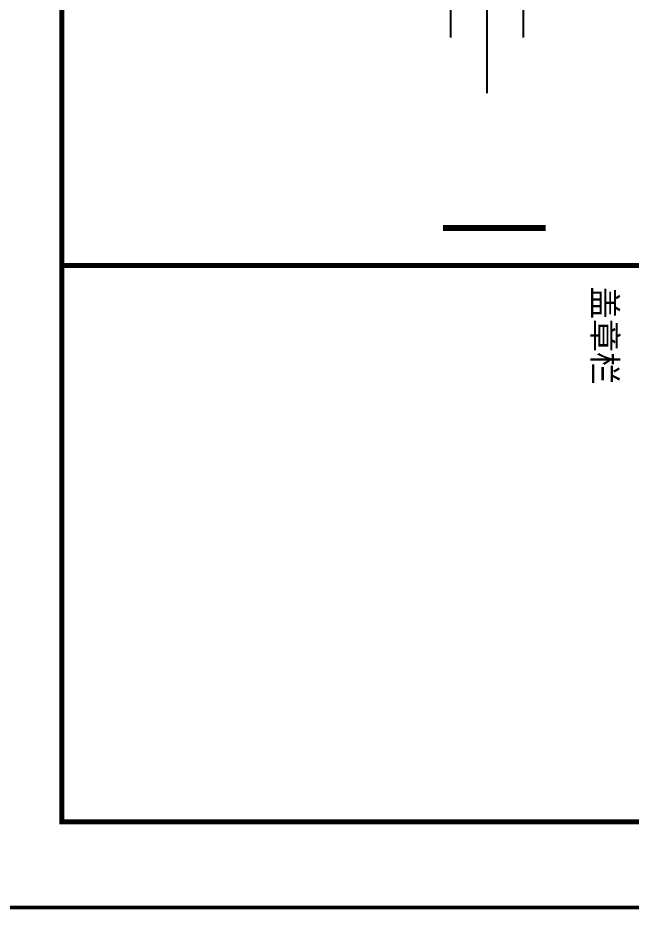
# Model space of a CAD drawing. Extents: x 447413 to 2975780, y -1432727 to 1301644.
# Drawn here: x 2617927 to 2628671, y 448798 to 464415 of the extents above; entities that cross this region are included whole.
import ezdxf

# ---------------------------------------------------------------- set-up
doc = ezdxf.new("R2010")
doc.units = 0
doc.header["$LTSCALE"] = 1000
doc.header["$MEASUREMENT"] = 0
doc.linetypes.add('DOTE', pattern=[2.42, 2, -0.2, 0.02, -0.2])
for name, color, linetype in [('DIM_SYMB', 3, 'Continuous'), ('DOTE', 1, 'Continuous'), ('图框', 253, 'Continuous'), ('桩', 1, 'Continuous')]:
    doc.layers.add(name, color=color, linetype=linetype)
doc.styles.add('cx_biaoti', font='')
doc.styles.get('cx_biaoti').set_extended_font_data('SimSun')

# ---------------------------------------------------------------- blocks, each defined once
blk = doc.blocks.new('A$C6B0021A6')
at = {"layer": '图框', "color": 2, "const_width": 40, "elevation": -84000}
blk.add_lwpolyline([(20, 84120), (118920, 84120), (118920, 20), (20, 20)], close=True, dxfattribs=at)
at = {"layer": '图框', "color": 153, "const_width": 58, "elevation": -84000}
for points in [[(111420, 1020), (2520, 1020), (2520, 83120), (111420, 83120)], [(111420, 83120), (117920, 83120), (117920, 1020), (111420, 1020)], [(111420, 30220), (117920, 30220), (117920, 1020), (111420, 1020)]]:
    blk.add_lwpolyline(points, close=True, dxfattribs=at)
at = {"layer": '图框', "color": 153, "style": 'cx_biaoti'}
blk.add_text('盖章栏', height=280, dxfattribs=at).set_placement((111667, 7220, -84000))
blk = doc.blocks.new('ffsfxxfff')
at = {"layer": 'DIM_SYMB', "const_width": 35}
blk.add_lwpolyline([(5998.9, -2196), (6599.6, -2196)], dxfattribs=at)
at = {"layer": 'DOTE', "ltscale": 0.005}
blk.add_line((6256.1, 1006.3), (6256.1, -1409.3), dxfattribs=at)
at = {"layer": '桩'}
blk.add_lwpolyline([(6469.1, -1084), (6469.1, -441.8), (6043.1, -441.8), (6043.1, -1084)], dxfattribs=at)

msp = doc.modelspace()

# ---------------------------------------------------------------- block references
at = {"xscale": 1.5, "yscale": 1.5, "zscale": 1.5, "rotation": 270}
msp.add_blockref('A$C6B0021A6', (2617168.3, 627208.4, 252000), dxfattribs=at)
at = {"layer": 'DOTE', "color": 8, "linetype": 'DOTE', "ltscale": 0.5, "xscale": 3, "yscale": 3, "zscale": 3}
msp.add_blockref('ffsfxxfff', (2607376.5, 467323.4), dxfattribs=at)

doc.saveas('drawing.dxf')
